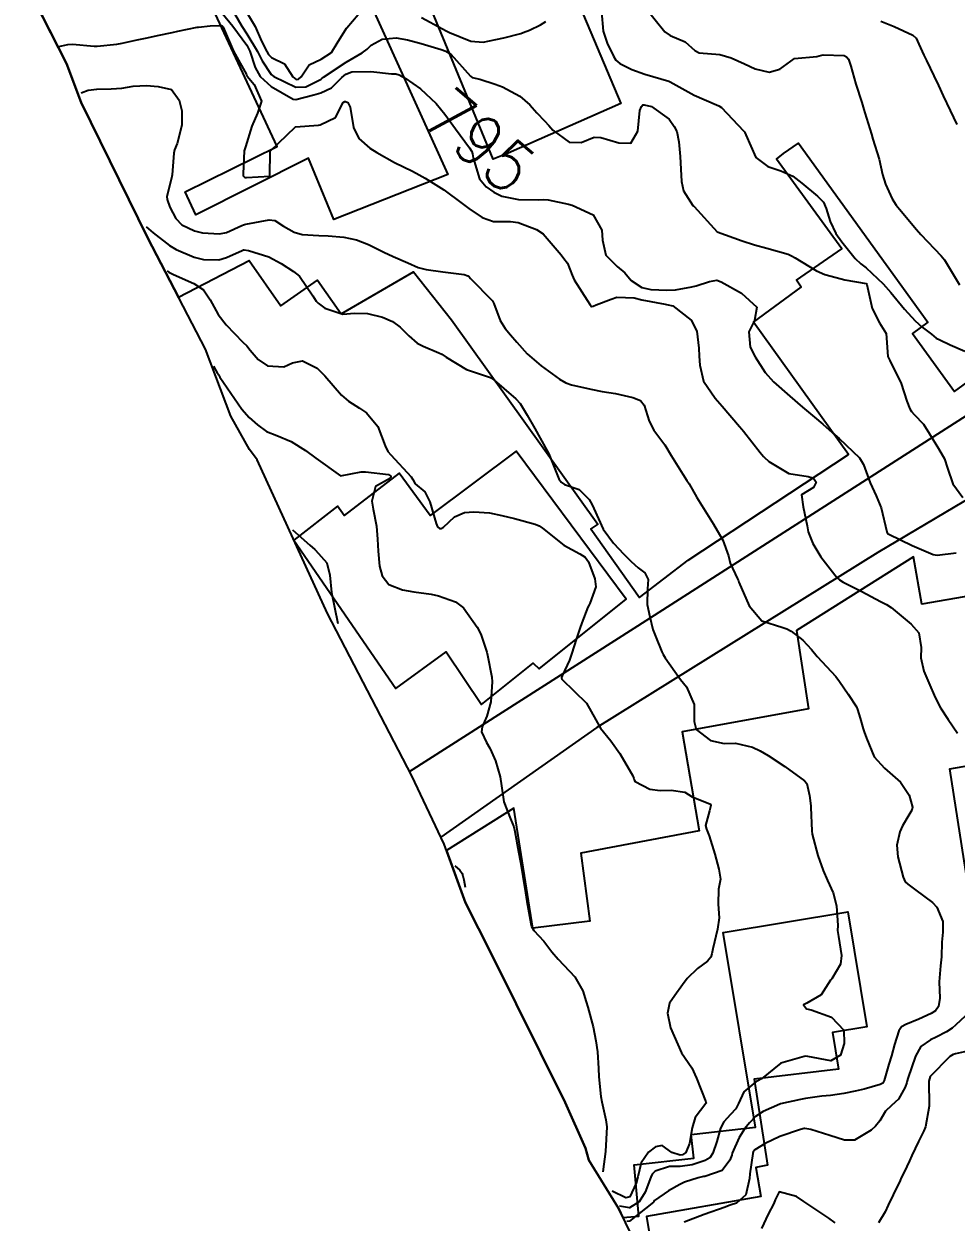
# Model space of a CAD drawing. Header units: metres. Extents: x 318500 to 325275, y 7408834 to 7428799.
# Drawn here: x 321645.2 to 321720.1, y 7422803.1 to 7422899.4 of the extents above; entities that cross this region are included whole.
import ezdxf
from ezdxf.enums import TextEntityAlignment as Align

# ---------------------------------------------------------------- set-up
doc = ezdxf.new("R2010")
doc.units = ezdxf.units.M
doc.header["$MEASUREMENT"] = 0
for name, color, linetype in [('Area', 45, 'Continuous'), ('Cotas', 45, 'Continuous'), ('Curvas de Nivel 1m', 11, 'Continuous'), ('Curvas de Nivel 5m', 15, 'Continuous'), ('Edificações', 30, 'Continuous'), ('Vias Primárias', 230, 'Continuous')]:
    doc.layers.add(name, color=color, linetype=linetype)
doc.styles.add('Style-STANDARD', font='STANDARD.shx')

msp = doc.modelspace()

# ---------------------------------------------------------------- linework, layer by layer
at = {"layer": 'Area'}
msp.add_lwpolyline([(321696.202, 7422797.662), (321693.019, 7422804.184), (321690.614, 7422808.096), (321690.34, 7422809.055), (321688.708, 7422812.74), (321682.793, 7422824.64), (321680.711, 7422828.773), (321679.006, 7422833.473), (321676.389, 7422838.968), (321669.613, 7422852.018), (321663.976, 7422864.375), (321663.359, 7422865.189), (321661.845, 7422867.883), (321659.82, 7422873.268), (321655.179, 7422882.187), (321649.833, 7422893.074), (321648.656, 7422896.219), (321643.58, 7422906.134)], dxfattribs=at)
at = {"layer": 'Curvas de Nivel 1m', "flags": 128}
for points, elevation in [([(321662.149, 7422900.216), (321662.73, 7422899.194), (321663.141, 7422898.59), (321664, 7422897.177), (321664.372, 7422896.431), (321665.102, 7422895.333), (321665.187, 7422895.245), (321665.306, 7422895.157), (321667.088, 7422894.301), (321667.875, 7422894.336), (321669.098, 7422894.961), (321669.189, 7422895.018), (321669.309, 7422895.107), (321671.112, 7422896.32), (321672.407, 7422897.061), (321672.815, 7422897.364), (321673.13, 7422897.69), (321674.01, 7422898.168), (321675.139, 7422898.267), (321676.046, 7422898.107), (321677.132, 7422897.813), (321678.762, 7422897.339), (321679.124, 7422897.211), (321679.526, 7422896.966), (321681.102, 7422895.181), (321681.233, 7422895.08), (321681.848, 7422894.939), (321683.094, 7422894.546), (321683.67, 7422894.335), (321685.08, 7422893.574), (321685.866, 7422892.888), (321686.436, 7422892.255), (321687.057, 7422891.599), (321687.411, 7422891.222), (321687.728, 7422890.86), (321689.036, 7422889.884), (321690.002, 7422889.864), (321691.042, 7422890.278), (321691.591, 7422890.263), (321693.035, 7422889.821), (321694.001, 7422889.81), (321694.544, 7422890.768), (321694.719, 7422892.418), (321694.854, 7422892.763), (321694.954, 7422892.879), (321695.072, 7422892.892), (321695.644, 7422892.754), (321697.06, 7422891.732), (321697.468, 7422891.147), (321697.678, 7422890.731), (321697.852, 7422889.914), (321697.948, 7422888.726), (321698.005, 7422887.725), (321698.05, 7422886.724), (321698.227, 7422885.966), (321698.971, 7422884.806), (321699.023, 7422884.761), (321699.081, 7422884.708), (321700.94, 7422882.68), (321702.93, 7422881.961), (321703.925, 7422881.645), (321704.921, 7422881.366), (321706.642, 7422880.876), (321706.912, 7422880.765), (321707.193, 7422880.597), (321708.9, 7422879.546), (321709.587, 7422879.26), (321710.894, 7422878.906), (321711.183, 7422878.835), (321712.89, 7422878.536), (321712.915, 7422878.52), (321712.953, 7422878.456), (321713.37, 7422876.515), (321713.982, 7422875.37), (321714.501, 7422874.503), (321714.642, 7422872.671), (321714.713, 7422872.501), (321714.808, 7422872.34), (321715.707, 7422870.486), (321716.161, 7422869.077), (321716.404, 7422868.475), (321716.534, 7422868.259), (321716.745, 7422867.999), (321717.499, 7422867.22), (321717.985, 7422866.451), (321718.712, 7422865.265), (321719.181, 7422864.435), (321719.425, 7422863.696), (321719.869, 7422862.428), (321720.659, 7422861.347)], 794), ([(321663.166, 7422900.244), (321663.801, 7422899.18), (321664.311, 7422897.994), (321664.746, 7422897.166), (321664.878, 7422896.924), (321665.115, 7422896.687), (321666.158, 7422896.192), (321666.823, 7422895.134), (321667.097, 7422894.928), (321667.288, 7422894.938), (321667.505, 7422895.126), (321668.138, 7422896.092), (321669.115, 7422896.564), (321669.937, 7422897.098), (321670.392, 7422897.83), (321671.149, 7422899.034), (321671.167, 7422899.062), (321671.182, 7422899.08), (321672.091, 7422900.141)], 793), ([(321677.164, 7422899.914), (321678.848, 7422898.983), (321679.148, 7422898.831), (321679.42, 7422898.702), (321681.136, 7422897.993), (321682.137, 7422897.933), (321683.138, 7422898.125), (321683.796, 7422898.257), (321685.146, 7422898.63), (321685.35, 7422898.694), (321685.861, 7422898.889), (321686.721, 7422899.312), (321687.161, 7422899.586)], 793), ([(321691.625, 7422900.361), (321691.774, 7422898.811), (321692.095, 7422897.846), (321692.589, 7422896.798), (321692.786, 7422896.464), (321693.114, 7422896.21), (321694.068, 7422895.73), (321695.109, 7422895.344), (321697.054, 7422894.787), (321697.1, 7422894.765), (321697.144, 7422894.739), (321699.084, 7422893.673), (321700.876, 7422892.88), (321701.072, 7422892.805), (321701.277, 7422892.678), (321703.051, 7422890.799), (321703.116, 7422890.724), (321703.158, 7422890.658), (321703.219, 7422890.486), (321704.044, 7422888.645), (321705.01, 7422887.939), (321706.042, 7422887.577), (321706.999, 7422887.167), (321707.729, 7422886.593), (321708.98, 7422885.56), (321709.47, 7422885.067), (321709.688, 7422884.569), (321710.018, 7422883.5), (321710.451, 7422882.557), (321710.93, 7422881.888), (321712.024, 7422880.533), (321712.483, 7422880.104), (321712.903, 7422879.798), (321714.259, 7422878.506), (321714.879, 7422877.796), (321715.985, 7422876.483), (321716.846, 7422875.52), (321717.411, 7422875.034), (321718.137, 7422874.45), (321718.534, 7422874.151), (321718.826, 7422873.997), (321719.658, 7422873.595), (321720.817, 7422873.084)], 793), ([(321695.179, 7422900.679), (321696.719, 7422898.744), (321697.147, 7422898.456), (321698.356, 7422897.936), (321699.135, 7422897.247), (321699.491, 7422897.062), (321701.133, 7422896.931), (321702.045, 7422896.671), (321703.123, 7422896.174), (321703.989, 7422895.775), (321705.113, 7422895.5), (321705.974, 7422895.761), (321707.13, 7422896.6), (321708.946, 7422896.768), (321709.132, 7422896.811), (321709.453, 7422896.895), (321711.133, 7422896.842), (321711.32, 7422896.735), (321711.472, 7422896.545), (321711.659, 7422896.005), (321712.071, 7422894.535), (321712.545, 7422893.061), (321712.718, 7422892.525), (321712.801, 7422892.257), (321713.059, 7422891.377), (321713.316, 7422890.517), (321713.445, 7422890.115), (321713.93, 7422888.511), (321714.213, 7422887.297), (321714.439, 7422886.506), (321714.978, 7422885.334), (321715.306, 7422884.828), (321715.588, 7422884.491), (321716.946, 7422882.871), (321717.296, 7422882.465), (321718.915, 7422880.768), (321719.181, 7422880.437), (321719.583, 7422879.753), (321720.405, 7422878.425)], 792), ([(321648.03, 7422897.58), (321648.757, 7422897.744), (321649.126, 7422897.759), (321650.871, 7422897.605), (321651.124, 7422897.606), (321652.691, 7422897.763), (321653.128, 7422897.837), (321654.33, 7422898.104), (321655.135, 7422898.277), (321655.962, 7422898.457), (321657.142, 7422898.71), (321657.604, 7422898.802), (321659.148, 7422899.122), (321659.249, 7422899.138), (321660.2, 7422899.224), (321661.096, 7422899.266), (321661.15, 7422899.238), (321661.177, 7422899.21), (321661.231, 7422899.127), (321662.068, 7422897.201), (321663.101, 7422895.333), (321663.135, 7422895.224), (321663.155, 7422895.189), (321663.738, 7422894.533), (321664.329, 7422893.171), (321664.008, 7422892.224), (321663.539, 7422891.183), (321663.023, 7422889.515), (321662.948, 7422889.263), (321662.935, 7422889.191), (321662.837, 7422887.346), (321662.849, 7422887.191), (321662.988, 7422887.045), (321663.123, 7422887.053), (321664.99, 7422887.16), (321665.02, 7422889.16), (321667.04, 7422891.13), (321668.89, 7422891.264), (321669.043, 7422891.287), (321670.265, 7422891.879), (321670.871, 7422893.083), (321671.01, 7422893.142), (321671.071, 7422893.151), (321671.242, 7422893.077), (321671.453, 7422892.686), (321671.714, 7422891.07), (321672.149, 7422890.181), (321673.023, 7422889.398), (321673.571, 7422889.044), (321675.008, 7422888.259), (321676.441, 7422887.566), (321676.994, 7422887.268), (321677.479, 7422886.993), (321678.976, 7422886.068), (321680.434, 7422884.955), (321680.964, 7422884.562), (321682.045, 7422883.842), (321682.949, 7422883.509), (321684.323, 7422883.526), (321684.948, 7422883.445), (321686.403, 7422882.875), (321686.935, 7422882.521), (321688.385, 7422880.848), (321688.612, 7422880.55), (321688.903, 7422880.155), (321689.269, 7422879.209), (321689.43, 7422878.832), (321690.477, 7422877.205), (321690.725, 7422876.812), (321690.769, 7422876.721), (321690.858, 7422876.691), (321690.961, 7422876.707), (321691.209, 7422876.807), (321692.398, 7422877.264), (321692.87, 7422877.429), (321694.253, 7422877.386), (321694.867, 7422877.224), (321696.738, 7422876.865), (321696.862, 7422876.847), (321697.357, 7422876.733), (321698.843, 7422875.596), (321699.302, 7422874.703), (321699.463, 7422873.347), (321699.489, 7422872.7), (321699.531, 7422871.967), (321699.839, 7422870.694), (321700.759, 7422869.307), (321701.331, 7422868.674), (321702.734, 7422867.045), (321702.906, 7422866.832), (321703.05, 7422866.655), (321704.38, 7422864.959), (321704.637, 7422864.631), (321704.699, 7422864.566), (321705.077, 7422864.241), (321706.68, 7422863.271), (321708.239, 7422863.022), (321708.675, 7422862.903), (321708.876, 7422862.577), (321708.665, 7422862.129), (321707.704, 7422861.545), (321707.824, 7422860.588), (321708.147, 7422859.065), (321708.226, 7422858.584), (321708.606, 7422857.642), (321709.268, 7422856.563), (321710.573, 7422854.884), (321710.744, 7422854.719), (321711.046, 7422854.543), (321712.559, 7422853.796), (321714.057, 7422852.995), (321714.544, 7422852.737), (321714.899, 7422852.495), (321716.52, 7422851.164), (321717.137, 7422850.461), (321717.326, 7422849.285), (321717.288, 7422848.458), (321717.533, 7422847.395), (321717.927, 7422846.448), (321718.442, 7422845.26), (321718.872, 7422844.436), (321719.494, 7422843.502), (321720.231, 7422842.413)], 796), ([(321714.08, 7422899.597), (321715.16, 7422899.191), (321716.639, 7422898.478), (321716.909, 7422898.235), (321717.143, 7422897.766), (321717.544, 7422896.874), (321717.739, 7422896.461), (321718.334, 7422895.229), (321718.706, 7422894.446), (321719.088, 7422893.619), (321719.636, 7422892.434), (321720.172, 7422891.315)], 791), ([(321649.84, 7422893.84), (321650.384, 7422894.053), (321651.082, 7422894.151), (321652.249, 7422894.166), (321653.084, 7422894.225), (321654.008, 7422894.384), (321655.087, 7422894.439), (321656.007, 7422894.36), (321657.083, 7422894.119), (321657.709, 7422893.26), (321657.921, 7422892.393), (321657.927, 7422891.257), (321657.551, 7422889.787), (321657.331, 7422889.265), (321657.268, 7422889.015), (321657.146, 7422887.268), (321657.124, 7422887.132), (321656.98, 7422886.577), (321656.723, 7422885.513), (321656.738, 7422885.272), (321656.954, 7422884.655), (321657.423, 7422883.741), (321657.921, 7422883.255), (321658.933, 7422882.753), (321659.567, 7422882.593), (321660.93, 7422882.519), (321661.495, 7422882.641), (321662.733, 7422883.192), (321662.875, 7422883.256), (321662.941, 7422883.28), (321663.058, 7422883.305), (321664.945, 7422883.645), (321665.378, 7422883.587), (321666.093, 7422883.143), (321666.933, 7422882.648), (321667.59, 7422882.464), (321668.929, 7422882.386), (321669.669, 7422882.359), (321670.928, 7422882.261), (321671.939, 7422882.051), (321672.919, 7422881.673), (321674.153, 7422881.038), (321674.907, 7422880.702), (321676.081, 7422880.191), (321676.898, 7422879.821), (321677.557, 7422879.65), (321678.895, 7422879.466), (321680.593, 7422879.253), (321680.892, 7422879.144), (321681.001, 7422879.058), (321681.102, 7422878.947), (321682.863, 7422877.135), (321682.994, 7422876.918), (321683.479, 7422875.55), (321683.889, 7422874.904), (321684.333, 7422874.406), (321684.819, 7422873.821), (321685.665, 7422872.881), (321686.796, 7422871.904), (321688.272, 7422870.848), (321688.776, 7422870.545), (321689.226, 7422870.381), (321690.768, 7422870.041), (321691.7, 7422869.866), (321692.763, 7422869.684), (321694.144, 7422869.384), (321694.755, 7422869.125), (321695.052, 7422868.755), (321695.456, 7422867.468), (321695.845, 7422866.743), (321696.713, 7422865.572), (321697.239, 7422864.725), (321698.18, 7422863.213), (321698.498, 7422862.712), (321698.667, 7422862.431), (321699.294, 7422861.338), (321699.685, 7422860.694), (321700.628, 7422859.192), (321700.939, 7422858.675), (321701.372, 7422857.905), (321701.839, 7422856.661), (321701.98, 7422856.055), (321702.572, 7422854.803), (321702.637, 7422854.649), (321702.671, 7422854.546), (321703.485, 7422852.641), (321704.522, 7422851.432), (321706.214, 7422850.905), (321706.513, 7422850.797), (321706.879, 7422850.594), (321707.811, 7422849.888), (321708.496, 7422849.125), (321708.967, 7422848.565), (321710.466, 7422846.947), (321710.769, 7422846.545), (321711.453, 7422845.527), (321712.11, 7422844.525), (321712.21, 7422844.305), (321712.421, 7422843.607), (321712.661, 7422842.765), (321712.749, 7422842.515), (321712.919, 7422841.996), (321713.552, 7422840.502), (321714.367, 7422839.601), (321715.646, 7422838.477), (321716.344, 7422837.425), (321716.619, 7422836.466), (321716.569, 7422836.223), (321716.32, 7422835.815), (321715.813, 7422834.969), (321715.596, 7422834.477), (321715.366, 7422833.402), (321715.439, 7422832.478), (321715.884, 7422830.845), (321716.045, 7422830.472), (321716.247, 7422830.264), (321716.898, 7422829.802), (321718.226, 7422828.81), (321718.58, 7422828.435), (321719.065, 7422827.283), (321719.07, 7422826.427), (321718.99, 7422825.626), (321718.939, 7422824.428), (321718.871, 7422823.718), (321718.771, 7422822.431), (321718.823, 7422821.125), (321718.718, 7422820.431), (321718.465, 7422820.084), (321718.111, 7422819.87), (321717.13, 7422819.429), (321716.098, 7422819.006), (321715.749, 7422818.819), (321715.531, 7422818.476), (321715.172, 7422817.381), (321714.921, 7422816.481), (321714.729, 7422815.807), (321714.343, 7422814.487), (321714.236, 7422814.289), (321714.035, 7422814.168), (321712.725, 7422813.814), (321712.027, 7422813.638), (321711.116, 7422813.442), (321710.021, 7422813.304), (321709.327, 7422813.251), (321708.017, 7422813.047), (321707.626, 7422812.966), (321706.01, 7422812.625), (321705.992, 7422812.619), (321705.952, 7422812.601), (321704.621, 7422812), (321703.995, 7422811.599), (321703.518, 7422811.104), (321703.161, 7422810.638), (321702.706, 7422809.909), (321702.145, 7422808.648), (321702.094, 7422808.512), (321701.952, 7422808.089), (321701.324, 7422807.275), (321699.932, 7422806.797), (321699.834, 7422806.779), (321699.412, 7422806.688), (321698.309, 7422806.32), (321697.922, 7422806.151), (321697.009, 7422805.623), (321695.902, 7422804.862), (321695.85, 7422804.781), (321695.812, 7422804.731), (321693.884, 7422803.196), (321693.68, 7422803.18)], 797), ([(321655.04, 7422883.08), (321655.619, 7422882.594), (321656.915, 7422881.58), (321657.451, 7422881.262), (321658.901, 7422880.658), (321659.669, 7422880.458), (321660.898, 7422880.43), (321661.494, 7422880.611), (321662.773, 7422881.191), (321662.868, 7422881.233), (321662.911, 7422881.238), (321663.273, 7422881.185), (321664.903, 7422880.684), (321665.895, 7422880.145), (321666.886, 7422879.509), (321667.378, 7422879.125), (321668.429, 7422877.55), (321668.698, 7422877.112), (321668.857, 7422876.942), (321669.415, 7422876.538), (321670.845, 7422876.075), (321671.776, 7422876.136), (321672.846, 7422876.117), (321674.051, 7422875.828), (321674.837, 7422875.467), (321675.452, 7422875.021), (321676.151, 7422874.337), (321676.817, 7422873.749), (321677.309, 7422873.486), (321678.555, 7422872.974), (321678.808, 7422872.847), (321679.164, 7422872.607), (321680.79, 7422871.612), (321682.713, 7422870.99), (321682.781, 7422870.96), (321682.833, 7422870.919), (321684.755, 7422869.255), (321685.086, 7422868.887), (321685.66, 7422867.961), (321686.268, 7422866.875), (321686.719, 7422866.114), (321687.4, 7422864.859), (321687.884, 7422863.65), (321688.215, 7422862.847), (321688.386, 7422862.563), (321688.666, 7422862.396), (321689.828, 7422861.989), (321690.654, 7422861.178), (321690.859, 7422860.808), (321691.008, 7422860.443), (321691.78, 7422858.798), (321692.603, 7422857.674), (321693.423, 7422856.778), (321694.004, 7422856.188), (321694.579, 7422855.697), (321695.108, 7422855.285), (321695.374, 7422854.748), (321695.317, 7422853.99), (321695.299, 7422852.749), (321695.508, 7422851.762), (321695.761, 7422850.741), (321695.961, 7422850.194), (321696.492, 7422848.949), (321696.591, 7422848.729), (321696.76, 7422848.453), (321697.993, 7422846.715), (321698.451, 7422846.115), (321699.081, 7422844.7), (321699.07, 7422843.354), (321699.247, 7422842.697), (321700.397, 7422841.802), (321701.486, 7422841.571), (321702.394, 7422841.606), (321703.754, 7422841.272), (321704.385, 7422840.995), (321705.019, 7422840.62), (321706.367, 7422839.714), (321707.953, 7422838.576), (321708.123, 7422838.348), (321708.338, 7422837.399), (321708.456, 7422836.569), (321708.465, 7422836.431), (321708.527, 7422834.568), (321708.564, 7422834.301), (321709.02, 7422832.563), (321709.455, 7422831.361), (321709.8, 7422830.555), (321710.235, 7422829.575), (321710.526, 7422828.545), (321710.613, 7422826.953), (321710.605, 7422826.544), (321710.663, 7422826.073), (321710.926, 7422824.539), (321710.849, 7422823.851), (321710.142, 7422822.674), (321710.081, 7422822.611), (321710.026, 7422822.551), (321709.296, 7422821.391), (321708.121, 7422820.718), (321707.869, 7422820.574), (321708.115, 7422820.255), (321708.491, 7422820.189), (321710.106, 7422819.592), (321711.104, 7422818.535), (321711.135, 7422817.473), (321710.836, 7422816.538), (321710.055, 7422816.08), (321708.205, 7422816.422), (321708.059, 7422816.448), (321707.925, 7422816.438), (321706.053, 7422815.887), (321704.482, 7422814.623), (321704.206, 7422814.459), (321704.036, 7422814.383), (321703.07, 7422813.594), (321702.637, 7422812.644), (321702.418, 7422812.232), (321701.997, 7422811.759), (321701.471, 7422811.174), (321701.207, 7422810.662), (321700.897, 7422809.594), (321700.589, 7422808.671), (321700.334, 7422808.295), (321699.951, 7422808.078), (321698.926, 7422807.714), (321697.943, 7422807.593), (321697.084, 7422807.578), (321695.937, 7422807.226), (321695.697, 7422806.97), (321695.596, 7422806.735), (321695.139, 7422805.514), (321694.671, 7422804.748), (321693.895, 7422804.26), (321693.09, 7422804.4)], 798), ([(321656.74, 7422879.55), (321656.883, 7422879.453), (321657.238, 7422879.265), (321658.873, 7422878.528), (321659.666, 7422878.026), (321660.193, 7422877.22), (321660.843, 7422876.044), (321661.479, 7422875.204), (321662.809, 7422873.819), (321663.148, 7422873.528), (321663.398, 7422873.181), (321664.044, 7422872.417), (321664.791, 7422871.909), (321666.103, 7422871.828), (321666.796, 7422872.168), (321667.61, 7422872.309), (321668.789, 7422871.723), (321669.397, 7422871.101), (321670.757, 7422869.553), (321671.313, 7422869.072), (321672.201, 7422868.515), (321672.741, 7422868.138), (321673.658, 7422867.041), (321674.262, 7422865.479), (321674.463, 7422865.032), (321674.696, 7422864.762), (321676.334, 7422863.005), (321676.462, 7422862.797), (321676.664, 7422862.445), (321677.45, 7422861.781), (321677.843, 7422860.982), (321678.337, 7422859.262), (321678.46, 7422858.972), (321678.618, 7422858.844), (321678.75, 7422858.837), (321678.939, 7422858.967), (321679.815, 7422859.776), (321680.638, 7422860.122), (321681.387, 7422860.191), (321682.638, 7422860.099), (321683.635, 7422859.905), (321684.631, 7422859.651), (321686.31, 7422859.188), (321686.623, 7422859.059), (321686.886, 7422858.866), (321688.6, 7422857.515), (321689.887, 7422856.821), (321690.325, 7422856.552), (321690.584, 7422856.171), (321691.11, 7422854.805), (321691.19, 7422854.174), (321690.685, 7422852.809), (321690.634, 7422852.713), (321690.536, 7422852.518), (321690.056, 7422851.278), (321689.903, 7422850.819), (321689.605, 7422849.927), (321689.24, 7422848.829), (321689.051, 7422848.262), (321688.463, 7422847.022), (321688.411, 7422846.89), (321688.417, 7422846.841), (321688.459, 7422846.753), (321690.43, 7422844.81), (321691.556, 7422842.799), (321692.395, 7422841.778), (321693.114, 7422840.779), (321694.141, 7422838.975), (321694.223, 7422838.762), (321694.25, 7422838.662), (321694.348, 7422838.528), (321695.51, 7422837.91), (321696.341, 7422837.795), (321697.224, 7422837.838), (321698.34, 7422837.666), (321698.93, 7422837.295), (321700.331, 7422836.733), (321700.369, 7422836.718), (321700.402, 7422836.679), (321700.421, 7422836.586), (321700.322, 7422836.158), (321699.996, 7422834.994), (321700.081, 7422834.683), (321700.292, 7422834.162), (321700.739, 7422832.673), (321701.071, 7422831.48), (321701.183, 7422830.666), (321701.03, 7422829.876), (321701.02, 7422828.668), (321701.1, 7422827.563), (321700.967, 7422826.668), (321700.576, 7422825.074), (321700.506, 7422824.675), (321700.43, 7422824.412), (321700.161, 7422824.095), (321699.341, 7422823.503), (321698.522, 7422822.704), (321698.135, 7422822.188), (321697.514, 7422821.328), (321697.109, 7422820.72), (321696.929, 7422819.9), (321697.176, 7422818.719), (321698.06, 7422816.71), (321698.88, 7422815.529), (321699.279, 7422814.691), (321700.012, 7422812.788), (321700.03, 7422812.68), (321700.026, 7422812.663), (321700.009, 7422812.646), (321699.153, 7422811.532), (321698.915, 7422810.696), (321698.703, 7422809.435), (321698.406, 7422808.703), (321698.142, 7422808.522), (321697.957, 7422808.506), (321697.284, 7422808.717), (321696.503, 7422809.263), (321695.964, 7422809.162), (321695.402, 7422808.738), (321694.816, 7422807.878), (321694.563, 7422806.751), (321694.43, 7422806.245), (321693.906, 7422805.156), (321693.597, 7422805.072), (321692.5, 7422805.62)], 799), ([(321666.8, 7422858.75), (321668.192, 7422857.518), (321668.591, 7422857.17), (321668.665, 7422857.109), (321669.565, 7422856.08), (321669.797, 7422855.092), (321669.932, 7422853.706), (321670.45, 7422851.21)], 801), ([(321679.86, 7422831.75), (321680.255, 7422831.41), (321680.433, 7422831.129), (321680.493, 7422830.946), (321680.569, 7422830.621), (321680.69, 7422830.03)], 801), ([(321720.848, 7422819.663), (321720.098, 7422818.964), (321719.795, 7422818.713), (321719.353, 7422818.421), (321718.535, 7422817.982), (321718.08, 7422817.77), (321717.304, 7422817.219), (321716.87, 7422816.458), (321716.247, 7422814.672), (321716.191, 7422814.468), (321716.161, 7422814.345), (321716.032, 7422813.952), (321715.494, 7422813), (321714.927, 7422812.481), (321714.456, 7422812.033), (321713.991, 7422811.252), (321713.657, 7422810.823), (321713.289, 7422810.5), (321711.972, 7422809.718), (321711.148, 7422809.709), (321709.975, 7422810.082), (321708.46, 7422810.565), (321707.981, 7422810.652), (321707.906, 7422810.646), (321707.628, 7422810.575), (321705.974, 7422810.011), (321704.775, 7422809.425), (321703.963, 7422808.919), (321703.828, 7422808.765), (321703.783, 7422808.632), (321703.562, 7422807.007), (321703.522, 7422806.634), (321703.236, 7422805.311), (321702.481, 7422804.644), (321702.051, 7422804.496), (321701.898, 7422804.443), (321701.56, 7422804.319), (321699.89, 7422803.724), (321698.287, 7422803.107)], 796)]:
    msp.add_lwpolyline(points, dxfattribs=dict(at, elevation=elevation))
at = {"layer": 'Curvas de Nivel 5m', "flags": 128}
for points, elevation in [([(321661.166, 7422900.247), (321662.02, 7422899.201), (321663.127, 7422897.68), (321663.389, 7422897.186), (321663.8, 7422895.873), (321664.201, 7422895.173), (321665.088, 7422894.368), (321666.864, 7422893.343), (321667.073, 7422893.317), (321668.513, 7422893.681), (321669.081, 7422893.861), (321669.939, 7422894.245), (321670.773, 7422895.085), (321671.103, 7422895.359), (321671.566, 7422895.534), (321673.105, 7422895.558), (321674.753, 7422895.385), (321675.103, 7422895.376), (321675.383, 7422895.306), (321675.867, 7422895.018), (321677.087, 7422894.161), (321678.356, 7422892.981), (321679.058, 7422892.147), (321679.913, 7422890.961), (321681.025, 7422889.426), (321681.215, 7422889.14), (321681.28, 7422888.946), (321681.328, 7422888.632), (321681.821, 7422886.938), (321682.354, 7422886.3), (321682.979, 7422885.861), (321683.626, 7422885.56), (321684.974, 7422885.274), (321686.592, 7422885.256), (321686.974, 7422885.275), (321687.351, 7422885.242), (321688.971, 7422884.898), (321689.281, 7422884.837), (321690.959, 7422884.054), (321691.652, 7422882.809), (321691.724, 7422882.013), (321691.977, 7422880.799), (321692.901, 7422879.911), (321693.505, 7422879.39), (321694.012, 7422878.773), (321694.882, 7422878.2), (321695.594, 7422878.038), (321696.879, 7422878.005), (321697.585, 7422878.024), (321698.883, 7422878.263), (321699.233, 7422878.357), (321700.298, 7422878.689), (321700.891, 7422878.792), (321701.246, 7422878.676), (321702.876, 7422877.746), (321704.112, 7422876.641), (321703.916, 7422875.572), (321703.469, 7422874.65), (321703.591, 7422873.421), (321703.977, 7422872.643), (321704.791, 7422871.384), (321705.462, 7422870.62), (321706.763, 7422869.481), (321707.781, 7422868.59), (321708.742, 7422867.787), (321709.404, 7422867.238), (321710.168, 7422866.558), (321710.723, 7422866.083), (321712.35, 7422864.525), (321712.692, 7422864.001), (321713.213, 7422862.515), (321713.703, 7422861.466), (321714.095, 7422860.506), (321714.553, 7422858.568), (321714.578, 7422858.5), (321714.619, 7422858.456), (321714.723, 7422858.394), (321716.605, 7422857.476), (321718.281, 7422856.759), (321718.594, 7422856.709), (321720.131, 7422856.891)], 795), ([(321660.46, 7422871.88), (321660.781, 7422871.31), (321660.821, 7422871.25), (321660.849, 7422871.209), (321660.978, 7422871.007), (321662.743, 7422868.444), (321663.334, 7422867.779), (321663.995, 7422867.171), (321664.722, 7422866.634), (321665.536, 7422866.329), (321666.711, 7422865.842), (321667.858, 7422865.118), (321668.691, 7422864.486), (321670.67, 7422863.08), (321672.33, 7422863.4), (321672.675, 7422863.406), (321674.527, 7422863.177), (321674.671, 7422863.09), (321674.705, 7422863.029), (321674.669, 7422862.893), (321673.472, 7422862.232), (321673.183, 7422861.045), (321673.281, 7422860.403), (321673.549, 7422859.041), (321673.645, 7422857.999), (321673.686, 7422857.039), (321673.805, 7422855.811), (321674.006, 7422855.036), (321674.56, 7422854.347), (321675.646, 7422853.921), (321676.552, 7422853.768), (321677.959, 7422853.569), (321678.547, 7422853.447), (321679.897, 7422852.956), (321680.533, 7422852.47), (321681.652, 7422850.933), (321681.944, 7422850.368), (321682.424, 7422848.921), (321682.486, 7422848.674), (321682.823, 7422846.915), (321682.85, 7422846.518), (321682.75, 7422844.915), (321682.419, 7422843.771), (321682.037, 7422842.926), (321681.98, 7422842.503), (321682.391, 7422841.657), (321682.664, 7422841.195), (321682.806, 7422840.914), (321683.106, 7422840.172), (321683.497, 7422838.903), (321683.604, 7422838.162), (321683.781, 7422836.898), (321684.31, 7422835.526), (321684.583, 7422834.887), (321684.68, 7422834.5), (321684.97, 7422832.883), (321685.116, 7422832.027), (321685.315, 7422830.879), (321685.536, 7422829.571), (321685.647, 7422828.876), (321685.953, 7422827.113), (321686.014, 7422826.872), (321686.187, 7422826.538), (321687.005, 7422825.684), (321687.642, 7422824.848), (321688.161, 7422824.24), (321689.484, 7422822.82), (321690.123, 7422821.695), (321690.408, 7422820.807), (321690.533, 7422820.379), (321690.952, 7422818.801), (321691.185, 7422817.687), (321691.309, 7422816.798), (321691.38, 7422815.463), (321691.415, 7422814.796), (321691.587, 7422813.224), (321691.66, 7422812.793), (321691.988, 7422811.333), (321692.069, 7422810.789), (321691.96, 7422808.79), (321691.75, 7422807.16)], 800), ([(321721.512, 7422816.952), (321720.063, 7422816.636), (321719.891, 7422816.584), (321719.611, 7422816.417), (321718.044, 7422814.833), (321717.936, 7422814.442), (321717.965, 7422812.486), (321717.961, 7422812.441), (321717.654, 7422810.776), (321717.541, 7422810.447), (321717.116, 7422809.598), (321716.573, 7422808.461), (321716.376, 7422808.042), (321715.94, 7422807.139), (321715.722, 7422806.683), (321715.622, 7422806.473), (321715.071, 7422805.32), (321714.669, 7422804.482), (321714.421, 7422803.958), (321713.886, 7422803.071)], 795), ([(321710.418, 7422803.074), (321709.889, 7422803.435), (321708.2, 7422804.567), (321707.903, 7422804.775), (321707.301, 7422805.188), (321705.914, 7422805.55), (321705.587, 7422804.923), (321705.468, 7422804.606), (321705.036, 7422803.757), (321704.501, 7422802.621)], 795)]:
    msp.add_lwpolyline(points, dxfattribs=dict(at, elevation=elevation))
at = {"layer": 'Edificações'}
for points in [[(321686.103, 7422909.805), (321693.186, 7422893.002), (321684.136, 7422888.992), (321682.924, 7422888.526), (321674.901, 7422908.014)], [(321670.236, 7422907.268), (321679.278, 7422887.302), (321670.135, 7422883.665), (321668.083, 7422888.607), (321659.034, 7422884.038), (321658.194, 7422885.903), (321665.564, 7422889.54), (321658.365, 7422905.028)], [(321646.57, 7422900.295), (321648.656, 7422896.219), (321649.833, 7422893.074), (321655.179, 7422882.187), (321657.659, 7422877.421), (321663.33, 7422880.372), (321665.882, 7422876.734), (321668.825, 7422878.799), (321670.725, 7422876.092), (321676.519, 7422879.48), (321679.572, 7422875.612), (321691.33, 7422859.191), (321690.77, 7422858.818), (321694.688, 7422853.317), (321698.606, 7422856.3), (321711.486, 7422864.794), (321703.84, 7422875.438), (321707.665, 7422878.236), (321707.292, 7422878.795), (321710.93, 7422881.313), (321705.701, 7422888.509), (321706.26, 7422888.975), (321707.473, 7422889.814), (321717.843, 7422875.438), (321716.63, 7422874.506), (321719.988, 7422869.844), (321724.186, 7422872.921)], [(321728.026, 7422854.621), (321717.374, 7422852.762), (321716.71, 7422856.566), (321707.295, 7422850.654), (321708.26, 7422844.37), (321698.118, 7422842.511), (321699.486, 7422834.55), (321689.983, 7422832.769), (321690.707, 7422827.301), (321686.121, 7422826.738), (321684.592, 7422836.388), (321679.184, 7422832.982), (321680.711, 7422828.773), (321682.793, 7422824.64), (321688.708, 7422812.74), (321690.34, 7422809.055), (321690.614, 7422808.096), (321693.019, 7422804.184), (321693.356, 7422803.493), (321694.643, 7422803.612), (321694.266, 7422807.71), (321699.058, 7422808.257), (321698.841, 7422810.15), (321704.005, 7422810.74), (321701.402, 7422826.396), (321711.417, 7422828.061), (321712.954, 7422818.813), (321710.188, 7422818.353), (321710.679, 7422815.4), (321703.904, 7422814.599), (321704.958, 7422807.694), (321704.043, 7422807.515), (321704.433, 7422805.176), (321695.24, 7422803.561), (321696.202, 7422797.662)], [(321721.227, 7422829.234), (321719.616, 7422839.54), (321724.685, 7422840.424)]]:
    msp.add_lwpolyline(points, dxfattribs=at)
msp.add_lwpolyline([(321666.92, 7422857.922), (321675.102, 7422845.994), (321679.151, 7422848.938), (321682.004, 7422844.707), (321686.152, 7422848.024), (321686.613, 7422847.564), (321693.607, 7422853.175), (321684.771, 7422865.048), (321677.869, 7422859.897), (321675.384, 7422863.3), (321670.967, 7422859.897), (321670.415, 7422860.632)], close=True, dxfattribs=at)
at = {"layer": 'Vias Primárias'}
for points in [[(323715.644, 7420145.548, 0), (323709.04, 7420132.939)], [(323831.088, 7420001.787, 0), (323833.844, 7420008.443, 0.220888)], [(321676.209, 7422839.313), (321694.258, 7422850.852), (321720.958, 7422867.931), (321730.864, 7422874.496), (321744.119, 7422884.64), (321752.392, 7422891.411), (321755.302, 7422894.326, 0.175174), (321758.312, 7422900.758, 0.057087), (321758.105, 7422909.694), (321757.275, 7422917.692), (321756.548, 7422921.012), (321755.095, 7422924.954), (321753.323, 7422928.712, 0.094806), (321746.36, 7422938.267, 0.064893), (321742.312, 7422941.172, 0.209507), (321739.717, 7422941.38), (321729.327, 7422937.327), (321707.929, 7422928.292), (321688.084, 7422919.771), (321667.619, 7422910.728), (321646.14, 7422901.134)], [(321705.45, 7422777.534), (321717.368, 7422778.937, 0.040858), (321733.292, 7422782.147, 0.036918), (321747.113, 7422787.26, 0.093119), (321760.895, 7422796.404, 0.063385), (321765.137, 7422802.874, 0.154111), (321764.736, 7422807.276), (321761.158, 7422818.151), (321755.713, 7422829.698), (321748.508, 7422842.981), (321739.378, 7422859.176), (321736.72, 7422863.054, 0.247728), (321732.908, 7422865.059, 0.108315), (321725.184, 7422863.355), (321720.75, 7422861.029), (321713.829, 7422856.919), (321691.248, 7422842.869), (321678.729, 7422834.055)]]:
    msp.add_lwpolyline(points, format="xyb", dxfattribs=at)

# ---------------------------------------------------------------- texts
at = {"layer": 'Cotas', "style": 'Style-STANDARD'}
msp.add_text('795', height=4, rotation=319.58514, dxfattribs=at).set_placement((321681.836, 7422889.991, 795), align=Align.MIDDLE_CENTER)

doc.saveas('drawing.dxf')
